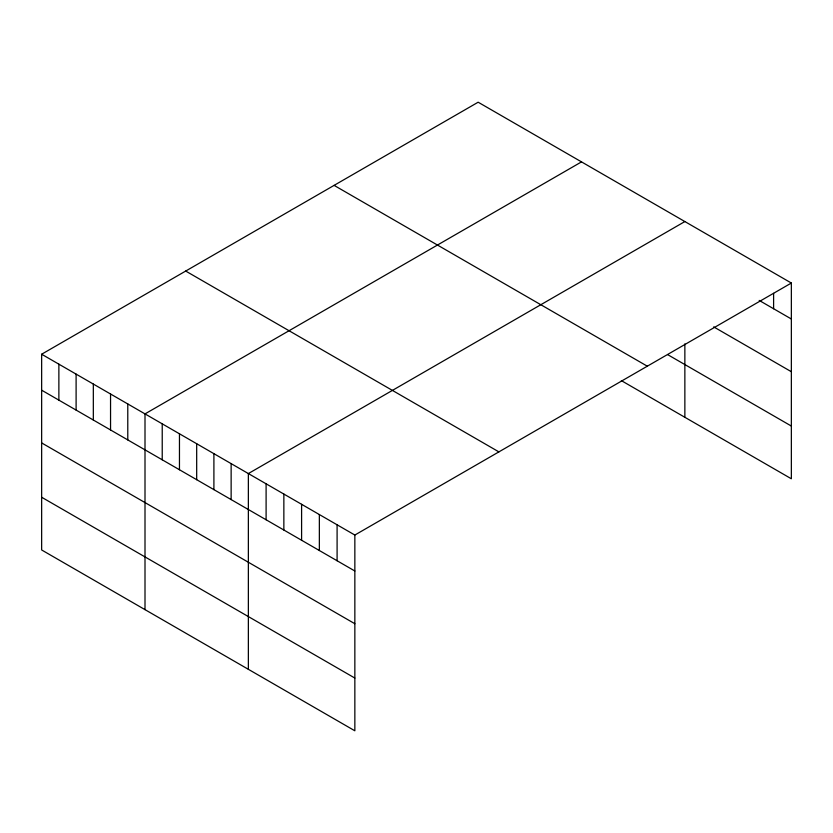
<?xml version="1.0" encoding="UTF-8"?>
<svg xmlns="http://www.w3.org/2000/svg" width="833" height="833" viewBox="0 0 833 833"><rect width="100%" height="100%" fill="white"/><g stroke="black" fill="none" stroke-linecap="round" stroke-linejoin="round"><path stroke-width="1.25" d="M791.35 283.033L354.848 535.046L354.848 730.791L41.65 549.967L41.65 354.223L478.152 102.209L791.35 283.033L791.35 478.777L621.345 380.619M581.507 161.883L145.004 413.897L145.004 609.641M684.861 221.557L248.359 473.571L248.359 669.305M759.186 300.421L791.35 318.987M713.704 326.89L791.35 371.716M667.639 354.619L791.35 426.048M334.106 185.374L647.303 366.197M185.697 271.058L498.894 451.882M41.65 354.223L354.848 535.046M41.65 390.188L354.848 571.001M41.65 442.917L354.848 623.73M41.65 497.239L354.848 678.062M773.607 293.331L773.607 308.741M684.861 343.873L684.861 417.291M337.094 524.8L337.094 560.755M319.351 514.555L319.351 550.509M301.598 504.309L301.598 540.263M283.855 494.063L283.855 530.017M266.102 483.817L266.102 519.771M231.137 463.627L231.137 499.581M213.904 453.683L213.904 489.637M196.682 443.729L196.682 479.693M179.459 433.785L179.459 469.75M162.227 423.841L162.227 459.795M127.782 403.953L127.782 439.907M110.55 394.009L110.55 429.963M93.327 384.065L93.327 420.019M76.105 374.121L76.105 410.075M58.872 364.167L58.872 400.132"/></g></svg>
